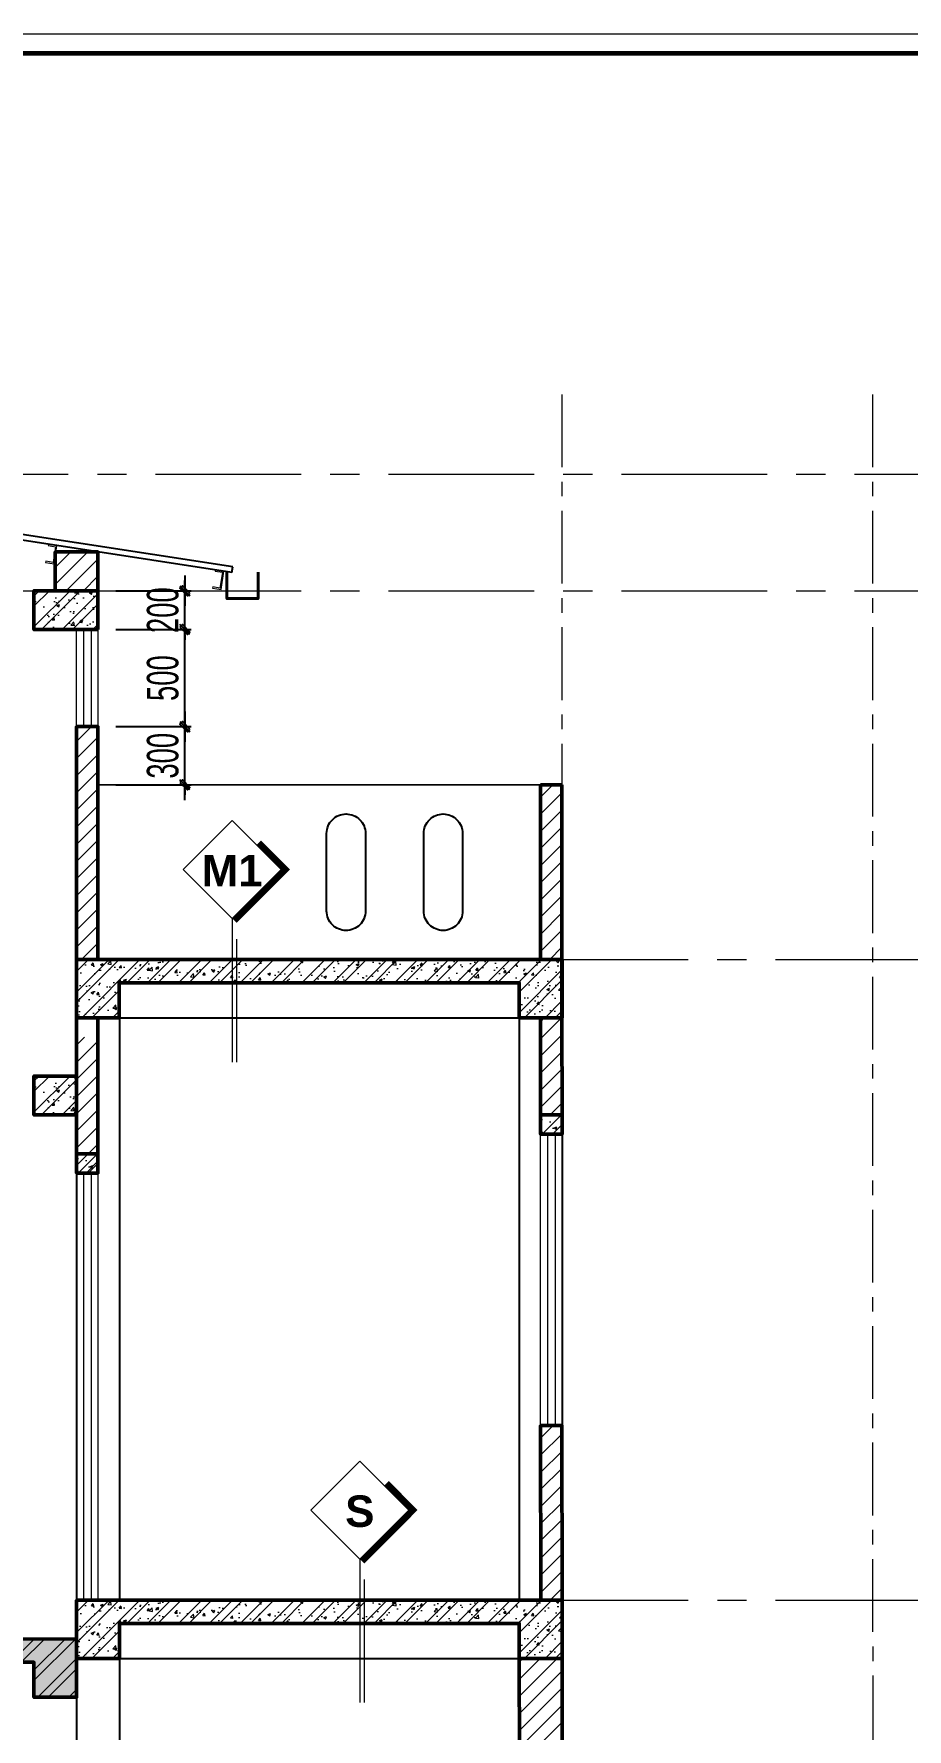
# Model space of a CAD drawing. Header units: millimetres. Extents: x 596422 to 1674380, y -367470 to 58862.
# Drawn here: x 1234196 to 1238693, y -25945 to -17213 of the extents above; entities that cross this region are included whole.
import ezdxf
from ezdxf.enums import TextEntityAlignment as Align

# ---------------------------------------------------------------- set-up
doc = ezdxf.new("R2010")
doc.units = ezdxf.units.MM
doc.header["$LTSCALE"] = 600
doc.header["$MEASUREMENT"] = 0
doc.linetypes.add('CENTER', pattern=[2, 1.25, -0.25, 0.25, -0.25])
doc.linetypes.add('CENTERX2', pattern=[4, 2.5, -0.5, 0.5, -0.5])
doc.layers.get('0').update_dxf_attribs({"lineweight": 0})
doc.layers.get('Defpoints').update_dxf_attribs({"lineweight": 0})
for name, color, linetype, lineweight in [('EG Dim', 8, 'Continuous', 18), ('LC Hatch', 252, 'Continuous', 9), ('LC Net dam2', 6, 'Continuous', 40), ('LC Net thay', 7, 'Continuous', 25), ('NET KY HIEU', 31, 'Continuous', 20), ('NET THEP', 1, 'Continuous', 20), ('NETTHAY', 253, 'Continuous', 25), ('truc', 76, 'CENTER', 9), ('VAT DUNG TV', 253, 'Continuous', 9), ('wall', 30, 'Continuous', 50)]:
    doc.layers.add(name, color=color, linetype=linetype, lineweight=lineweight)
doc.layers.add('Khungten_LCDI', color=7, linetype='Continuous')
doc.layers.add('Kichthuoc', color=9, linetype='Continuous')
doc.styles.add('CHU TO', font='VHARIALB.TTF')
doc.styles.add('HOATBIF', font='hoatbif.shx', dxfattribs={"width": 0.65})
doc.styles.add('Khungten', font='VHAVAN.TTF', dxfattribs={"width": 0.9, "height": 5000})
doc.styles.add('Title', font='VHAVAN.TTF', dxfattribs={"width": 0.8})
doc.dimstyles.new('1-100', dxfattribs={"dimscale": 300, "dimtxt": 1.2, "dimasz": 0.25, "dimexe": 0.5, "dimexo": 0, "dimgap": 0.3, "dimtad": 1, "dimdec": 0, "dimzin": 0, "dimdsep": 46, "dimtxsty": 'HOATBIF', "dimblk1": 'DOT', "dimblk2": 'DOT', "dimsah": 1, "dimcen": -1, "dimdle": 1, "dimclrd": 256, "dimclre": 256, "dimclrt": 4, "dimadec": 3, "dimazin": 2, "dimtfac": 0.333333, "dimtdec": 0, "dimtix": 1, "dimtmove": 2, "dimatfit": 3, "dimldrblk": 'DOT', "dimfxl": 1, "dimtvp": 0.833333, "dimtolj": 1, "dimtzin": 0, "dimarcsym": 0})

# ---------------------------------------------------------------- blocks, each defined once
blk = doc.blocks.new('DOT')
at = {"layer": 'Kichthuoc'}
blk.add_line((-3, 0), (3, 0), dxfattribs=at)
at = {"layer": 'Kichthuoc', "color": 4}
blk.add_line((-1, -1), (1, 1), dxfattribs=at)
blk.add_lwpolyline([(0.5, 1), (-1, -0.5), (-0.5, -1), (1, 0.5)], close=True, dxfattribs=at)
blk = doc.blocks.new('*D1084')
at = {"layer": 'Defpoints', "color": 0, "transparency": 16777216}
for p in [(1234617.3, -20281.1), (1234973.9, -20281.1), (1234617.3, -20781.1)]:
    blk.add_point(p, dxfattribs=at)
at = {"layer": 'EG Dim', "lineweight": -2, "transparency": 16777216}
for p, q in [((1234617.3, -20281.1), (1235006.4, -20281.1)), ((1234973.9, -20755.1), (1234973.9, -20307.1)), ((1234617.3, -20781.1), (1235006.4, -20781.1))]:
    blk.add_line(p, q, dxfattribs=at)
at = {"layer": 'EG Dim', "lineweight": -2, "transparency": 16777216, "xscale": 26, "yscale": 26, "zscale": 26}
for p, rotation in [((1234973.9, -20281.1), 90), ((1234973.9, -20781.1), 270)]:
    blk.add_blockref('DOT', p, dxfattribs=dict(at, rotation=rotation))
at = {"layer": 'EG Dim', "color": 4, "transparency": 16777216, "insert": (1234860.2, -20531.1), "char_height": 162.5, "attachment_point": 5, "rotation": 90, "style": 'HOATBIF'}
blk.add_mtext('\\A1;500', dxfattribs=at)
blk = doc.blocks.new('_Dot')
at = {"color": 0, "linetype": 'ByBlock', "lineweight": -2}
blk.add_line((-0.5, 0), (-1, 0), dxfattribs=at)
at = {"color": 0, "linetype": 'ByBlock', "const_width": 0.5}
blk.add_lwpolyline([(-0.25, 0, 1), (0.25, 0, 1)], format="xyb", close=True, dxfattribs=at)
blk = doc.blocks.new('*D1085')
at = {"layer": 'Defpoints', "color": 0, "transparency": 16777216}
for p in [(1234617.3, -20081.1), (1234973.9, -20081.1), (1234617.3, -20281.1)]:
    blk.add_point(p, dxfattribs=at)
at = {"layer": 'EG Dim', "lineweight": -2, "transparency": 16777216}
for p, q in [((1234617.3, -20081.1), (1235006.4, -20081.1)), ((1234973.9, -20055.1), (1234973.9, -20029.1)), ((1234973.9, -20281.1), (1234973.9, -20081.1)), ((1234617.3, -20281.1), (1235006.4, -20281.1)), ((1234973.9, -20307.1), (1234973.9, -20333.1))]:
    blk.add_line(p, q, dxfattribs=at)
at = {"layer": 'EG Dim', "lineweight": -2, "transparency": 16777216, "xscale": 26, "yscale": 26, "zscale": 26}
for p, rotation in [((1234973.9, -20081.1), 270), ((1234973.9, -20281.1), 90)]:
    blk.add_blockref('DOT', p, dxfattribs=dict(at, rotation=rotation))
at = {"layer": 'EG Dim', "color": 4, "transparency": 16777216, "insert": (1234860.2, -20181.1), "char_height": 162.5, "attachment_point": 5, "rotation": 90, "style": 'HOATBIF'}
blk.add_mtext('\\A1;200', dxfattribs=at)
blk = doc.blocks.new('LCDI-new')
at = {"layer": 'Defpoints', "lineweight": 0}
blk.add_lwpolyline([(-1626044.71, 488105.01), (-1626044.71, 488402.01), (-1625624.71, 488402.01), (-1625624.71, 488105.01)], close=True, dxfattribs=at)
at = {"layer": 'Khungten_LCDI', "color": 5, "lineweight": 60}
blk.add_lwpolyline([(-1626032.71, 488107.01), (-1626032.71, 488400.01), (-1625626.71, 488400.01), (-1625626.71, 488107.01)], close=True, dxfattribs=at)
at = {"color": 2, "style": 'Title', "width": 1.824646}
for tag, p, p2 in [('TENBANVE1', (-1625663.58, 488164.65), (-1625629.32, 488164.65)), ('TENBANVE2', (-1625663.58, 488157.89), (-1625629.32, 488157.89))]:
    blk.add_attdef(tag, text='', height=2.5, dxfattribs=at).set_placement(p, p2, align=Align.FIT)
at = {"color": 7, "style": 'Khungten', "width": 0.8}
for tag, p in [('REVISION', (-1625637.72, 488146.05)), ('NGAYHT', (-1625637.25, 488137.42))]:
    blk.add_attdef(tag, text='', height=2, dxfattribs=at).set_placement(p, align=Align.CENTER)
at = {"color": 2, "style": 'Title', "width": 0.7}
blk.add_attdef('SOBANVE', text='', height=2.5, dxfattribs=at).set_placement((-1625637.09, 488114.55), align=Align.CENTER)
blk = doc.blocks.new('*U238')
at = {"layer": 'NET KY HIEU', "color": 1, "lineweight": -2, "ltscale": 600}
blk.add_line((30, -145), (30, -1009), dxfattribs=at)
blk.add_wipeout([(0, 688), (-344, 344), (0, 0), (344, 344)])
at = {"layer": 'NET KY HIEU', "color": 7, "lineweight": -2, "ltscale": 600}
blk.add_line((0, 0), (0, -1009), dxfattribs=at)
at = {"layer": 'NET KY HIEU', "color": 7, "linetype": 'Continuous', "lineweight": -2}
blk.add_lwpolyline([(0, 0), (344, 344), (0, 688), (-344, 344)], close=True, dxfattribs=at)
at = {"layer": 'NET KY HIEU', "linetype": 'Continuous', "lineweight": -2, "const_width": 44.2}
blk.add_lwpolyline([(16, -16), (375, 344), (188, 532)], dxfattribs=at)
at = {"layer": 'NET KY HIEU', "color": 4, "lineweight": -2, "style": 'CHU TO'}
blk.add_attdef('N1', text='', height=221, dxfattribs=at).set_placement((0, 336), align=Align.MIDDLE)
blk = doc.blocks.new('*D1039')
at = {"layer": 'Defpoints', "color": 0, "transparency": 16777216}
for p in [(1234617.3, -20781.1), (1234973.9, -20781.1), (1234617.3, -21081)]:
    blk.add_point(p, dxfattribs=at)
at = {"layer": 'EG Dim', "lineweight": -2, "transparency": 16777216}
for p, q in [((1234617.3, -20781.1), (1235006.4, -20781.1)), ((1234973.9, -20755.1), (1234973.9, -20729.1)), ((1234973.9, -21081), (1234973.9, -20781.1)), ((1234617.3, -21081), (1235006.4, -21081)), ((1234973.9, -21107), (1234973.9, -21133))]:
    blk.add_line(p, q, dxfattribs=at)
at = {"layer": 'EG Dim', "lineweight": -2, "transparency": 16777216, "xscale": 26, "yscale": 26, "zscale": 26}
for p, rotation in [((1234973.9, -20781.1), 270), ((1234973.9, -21081), 90)]:
    blk.add_blockref('DOT', p, dxfattribs=dict(at, rotation=rotation))
at = {"layer": 'EG Dim', "color": 4, "transparency": 16777216, "insert": (1234860.2, -20931.1), "char_height": 162.5, "attachment_point": 5, "rotation": 90, "style": 'HOATBIF'}
blk.add_mtext('\\A1;300', dxfattribs=at)

msp = doc.modelspace()

# ---------------------------------------------------------------- hatches: boundary and pattern name
at = {"layer": 'LC Hatch', "ltscale": 2}
h = msp.add_hatch(dxfattribs=at)
h.set_pattern_fill('ANSI31', color=256, scale=500, double=1)
h.set_pattern_definition([(45, (-409543.82, -209380.653), (-44.1941738, 44.1941738), [])])
h.paths.add_polyline_path([(1234525.9, -19881.1), (1234305.9, -19881.1), (1234305.9, -20081), (1234525.9, -20081.1)])
at = {"layer": 'LC Hatch'}
h = msp.add_hatch(dxfattribs=at)
h.set_pattern_fill('THEP', color=256, scale=300)
h.set_pattern_definition([(45, (520216.93, -16073.24), (-79.549513, 79.549513), []), (45, (520269.96, -16073.24), (-79.549513, 79.549513), [])])
h.paths.add_polyline_path([(1234526.1, -20281.1), (1234196.1, -20281.1), (1234195.9, -20081.1), (1234525.9, -20081.1)])
h = msp.add_hatch(dxfattribs=at)
h.set_pattern_fill('AR-CONC', color=256, scale=20)
h.set_pattern_definition([(50, (520216.93, -16073.24), (143.452037, -12.550427), [15, -165]), (355, (520216.93, -16073.24), (-27.750267, 150.438427), [12, -132]), (100.4514, (520228.88, -16074.28), (115.701876, 137.887908), [12.748038, -140.228422]), (46.1842, (520216.93, -16033.24), (213.44821, -33.103803), [22.5, -247.5]), (96.6356, (520234.72, -16036), (186.93254, 194.823574), [19.12206, -210.3426]), (351.1842, (520216.93, -16033.24), (186.93239, 194.82372), [18, -198]), (21, (520236.93, -16043.24), (119.38141, -80.523778), [15, -165]), (326, (520236.93, -16043.24), (48.663066, 145.03001), [12, -132]), (71.4514, (520246.88, -16049.95), (168.044526, 64.5061), [12.748038, -140.228422]), (37.5, (520216.93, -16073.237), (2.431971, 66.5787708), [0, -130.4, 0, -134, 0, -132.5]), (7.5, (520216.93, -16073.24), (52.6139075, 78.8823424), [0, -76.4, 0, -127.4, 0, -50.5]), (327.5, (520172.33, -16073.237), (106.7644872, -4.5109743), [0, -50, 0, -156, 0, -207]), (317.5, (520152.33, -16073.24), (116.637234, 20.020996), [0, -65, 0, -103.6, 0, -147])])
h.paths.add_polyline_path([(1234526.1, -20281.1), (1234196.1, -20281.1), (1234195.9, -20081.1), (1234525.9, -20081.1)])
at = {"layer": 'LC Hatch', "ltscale": 2}
h = msp.add_hatch(dxfattribs=at)
h.set_pattern_fill('ANSI31', color=256, scale=500, double=1)
h.set_pattern_definition([(45, (-409543.65, -213480.385), (-44.1941738, 44.1941738), [])])
h.paths.add_polyline_path([(1234416.1, -21981.1), (1234526, -21981.1), (1234526, -20781.1), (1234416, -20781.1)])
h = msp.add_hatch(dxfattribs=at)
h.set_pattern_fill('ANSI31', color=256, scale=500, double=1)
h.set_pattern_definition([(45, (-407153.76, -211380.466), (-44.1941738, 44.1941738), [])])
h.paths.add_polyline_path([(1236915.9, -21081.2), (1236805.9, -21081.2), (1236805.9, -21981.2), (1236915.9, -21981.2)])
at = {"layer": 'LC Hatch'}
h = msp.add_hatch(dxfattribs=at)
h.set_pattern_fill('AR-CONC', color=256, scale=20)
h.set_pattern_definition([(50, (0, 0), (143.452037, -12.550427), [15, -165]), (355, (0, 0), (-27.750267, 150.438427), [12, -132]), (100.4514, (11.95, -1.05), (115.701876, 137.887908), [12.748038, -140.228422]), (46.1842, (0, 40), (213.44821, -33.103803), [22.5, -247.5]), (96.6356, (17.79, 37.24), (186.93254, 194.823574), [19.122058, -210.3426]), (351.1842, (0, 40), (186.93239, 194.82372), [18, -198]), (21, (20, 30), (119.38141, -80.523778), [15, -165]), (326, (20, 30), (48.663066, 145.030009), [12, -132]), (71.4514, (29.95, 23.29), (168.044526, 64.5061), [12.748038, -140.228422]), (37.5, (0, 0), (2.431971, 66.5787708), [0, -130.4, 0, -134, 0, -132.5]), (7.5, (0, 0), (52.6139075, 78.8823424), [0, -76.4, 0, -127.4, 0, -50.5]), (327.5, (-44.6, 0), (106.7644872, -4.5109743), [0, -50, 0, -156, 0, -207]), (317.5, (-64.6, 0), (116.637234, 20.0209965), [0, -65, 0, -103.6, 0, -147])])
h.paths.add_polyline_path([(1236915.9, -21981.2), (1236916, -22101.1), (1236916, -22281.1), (1236696, -22281.1), (1236696, -22101.1), (1234636, -22101.1), (1234636, -22281.1), (1234416, -22281.1), (1234416, -21981.1)])
h = msp.add_hatch(dxfattribs=at)
h.set_pattern_fill('THEP', color=256, scale=300)
h.set_pattern_definition([(45, (0, 0), (-79.549513, 79.549513), []), (45, (53.03, 0), (-79.549513, 79.549513), [])])
h.paths.add_polyline_path([(1236915.9, -21981.2), (1236916, -22101.1), (1236916, -22281.1), (1236696, -22281.1), (1236696, -22101.1), (1234636, -22101.1), (1234636, -22281.1), (1234416, -22281.1), (1234416, -21981.1)])
at = {"layer": 'LC Hatch', "ltscale": 2}
h = msp.add_hatch(dxfattribs=at)
h.set_pattern_fill('ANSI31', color=256, scale=500, double=1)
h.set_pattern_definition([(45, (-407153.46, -214480.434), (-44.1941738, 44.1941738), [])])
h.paths.add_polyline_path([(1236806.2, -22781.2), (1236916.1, -22781.2), (1236916.1, -22281.2), (1236806.2, -22281.2)])
h = msp.add_hatch(dxfattribs=at)
h.set_pattern_fill('ANSI31', color=256, scale=500, double=1)
h.set_pattern_definition([(45, (-409543.596, -214780.37), (-44.1941738, 44.1941738), [])])
h.paths.add_polyline_path([(1234416.1, -23081.1), (1234526.1, -23081.1), (1234525.9, -22381.1), (1234416.1, -22381.1)])
at = {"layer": 'LC Hatch'}
h = msp.add_hatch(dxfattribs=at)
h.set_pattern_fill('THEP', color=256, scale=300)
h.set_pattern_definition([(45, (520216.93, -18573.24), (-79.549513, 79.549513), []), (45, (520269.96, -18573.24), (-79.549513, 79.549513), [])])
h.paths.add_polyline_path([(1234416.1, -22781.1), (1234196.1, -22781.1), (1234195.9, -22581.1), (1234416.1, -22581.1)])
h = msp.add_hatch(dxfattribs=at)
h.set_pattern_fill('AR-CONC', color=256, scale=20)
h.set_pattern_definition([(50, (520216.93, -18573.24), (143.452037, -12.550427), [15, -165]), (355, (520216.93, -18573.24), (-27.750267, 150.438427), [12, -132]), (100.4514, (520228.88, -18574.28), (115.701876, 137.887908), [12.748038, -140.228422]), (46.1842, (520216.93, -18533.24), (213.44821, -33.103803), [22.5, -247.5]), (96.6356, (520234.72, -18536), (186.93254, 194.823574), [19.12206, -210.3426]), (351.1842, (520216.93, -18533.24), (186.93239, 194.82372), [18, -198]), (21, (520236.93, -18543.24), (119.38141, -80.523778), [15, -165]), (326, (520236.93, -18543.24), (48.663066, 145.03001), [12, -132]), (71.4514, (520246.88, -18549.95), (168.044526, 64.5061), [12.748038, -140.228422]), (37.5, (520216.93, -18573.237), (2.431971, 66.5787708), [0, -130.4, 0, -134, 0, -132.5]), (7.5, (520216.93, -18573.24), (52.6139075, 78.8823424), [0, -76.4, 0, -127.4, 0, -50.5]), (327.5, (520172.33, -18573.237), (106.7644872, -4.5109743), [0, -50, 0, -156, 0, -207]), (317.5, (520152.33, -18573.24), (116.637234, 20.020996), [0, -65, 0, -103.6, 0, -147])])
h.paths.add_polyline_path([(1234416.1, -22781.1), (1234196.1, -22781.1), (1234195.9, -22581.1), (1234416.1, -22581.1)])
h = msp.add_hatch(dxfattribs=at)
h.set_pattern_fill('AR-CONC', color=256, scale=20)
h.set_pattern_definition([(50, (510337.85, 3499.97), (143.452037, -12.550427), [15, -165]), (355, (510337.85, 3499.97), (-27.750267, 150.438427), [12, -132]), (100.4514, (510349.8, 3498.92), (115.701876, 137.887908), [12.748038, -140.228422]), (46.1842, (510337.85, 3539.97), (213.44821, -33.103803), [22.5, -247.5]), (96.6356, (510355.64, 3537.2), (186.93254, 194.823574), [19.12206, -210.3426]), (351.1842, (510337.85, 3539.97), (186.93239, 194.82372), [18, -198]), (21, (510357.85, 3529.97), (119.38141, -80.523778), [15, -165]), (326, (510357.85, 3529.97), (48.663066, 145.03001), [12, -132]), (71.4514, (510367.8, 3523.26), (168.044526, 64.5061), [12.748038, -140.228422]), (37.5, (510337.85, 3499.97), (2.431971, 66.5787708), [0, -130.4, 0, -134, 0, -132.5]), (7.5, (510337.85, 3499.97), (52.6139075, 78.8823424), [0, -76.4, 0, -127.4, 0, -50.5]), (327.5, (510293.25, 3499.97), (106.7644872, -4.5109743), [0, -50, 0, -156, 0, -207]), (317.5, (510273.25, 3499.97), (116.637234, 20.020996), [0, -65, 0, -103.6, 0, -147])])
h.paths.add_polyline_path([(1236806.1, -22781.2), (1236806.1, -22831.2), (1236806.1, -22831.2), (1236806.1, -22881.2), (1236916.1, -22881.1), (1236916.1, -22781.1)])
h = msp.add_hatch(dxfattribs=at)
h.set_pattern_fill('THEP', color=256, scale=300)
h.set_pattern_definition([(45, (510337.85, 3499.97), (-79.549513, 79.549513), []), (45, (510390.88, 3499.97), (-79.549513, 79.549513), [])])
h.paths.add_polyline_path([(1236806.1, -22781.2), (1236806.1, -22831.2), (1236806.1, -22831.2), (1236806.1, -22881.2), (1236916.1, -22881.1), (1236916.1, -22781.1)])
h = msp.add_hatch(dxfattribs=at)
h.set_pattern_fill('AR-CONC', color=256, scale=20)
h.set_pattern_definition([(50, (507947.8, 3299.98), (143.452037, -12.550427), [15, -165]), (355, (507947.8, 3299.98), (-27.750267, 150.438427), [12, -132]), (100.4514, (507959.75, 3298.94), (115.701876, 137.887908), [12.748038, -140.228422]), (46.1842, (507947.8, 3339.98), (213.44821, -33.103803), [22.5, -247.5]), (96.6356, (507965.58, 3337.22), (186.93254, 194.823574), [19.12206, -210.3426]), (351.1842, (507947.8, 3339.98), (186.93239, 194.82372), [18, -198]), (21, (507967.8, 3329.98), (119.38141, -80.523778), [15, -165]), (326, (507967.8, 3329.98), (48.663066, 145.03001), [12, -132]), (71.4514, (507977.74, 3323.27), (168.044526, 64.5061), [12.748038, -140.228422]), (37.5, (507947.795, 3299.983), (2.431971, 66.5787708), [0, -130.4, 0, -134, 0, -132.5]), (7.5, (507947.795, 3299.98), (52.6139075, 78.8823424), [0, -76.4, 0, -127.4, 0, -50.5]), (327.5, (507903.195, 3299.983), (106.7644872, -4.5109743), [0, -50, 0, -156, 0, -207]), (317.5, (507883.195, 3299.98), (116.637234, 20.020996), [0, -65, 0, -103.6, 0, -147])])
h.paths.add_polyline_path([(1234416.1, -22981.1), (1234416.1, -23081.1), (1234526.1, -23081.1), (1234526.1, -22981.1)])
h = msp.add_hatch(dxfattribs=at)
h.set_pattern_fill('THEP', color=256, scale=300)
h.set_pattern_definition([(45, (507947.8, 3299.98), (-79.549513, 79.549513), []), (45, (508000.83, 3299.98), (-79.549513, 79.549513), [])])
h.paths.add_polyline_path([(1234416.1, -22981.1), (1234416.1, -23081.1), (1234526.1, -23081.1), (1234526.1, -22981.1)])
at = {"layer": 'LC Hatch', "ltscale": 2}
h = msp.add_hatch(dxfattribs=at)
h.set_pattern_fill('ANSI31', color=256, scale=500, double=1)
h.set_pattern_definition([(45, (-407153.52, -216980.39), (-44.1941738, 44.1941738), [])])
h.paths.add_polyline_path([(1236806.2, -25281.2), (1236916.1, -25281.2), (1236916.1, -24381.2), (1236806, -24381.2)])
at = {"layer": 'LC Hatch'}
h = msp.add_hatch(dxfattribs=at)
h.set_pattern_fill('AR-CONC', color=256, scale=20)
h.set_pattern_definition([(50, (515437.02, -18273.25), (143.452037, -12.550427), [15, -165]), (355, (515437.02, -18273.25), (-27.750267, 150.438427), [12, -132]), (100.4514, (515448.98, -18274.3), (115.701876, 137.887908), [12.748038, -140.228422]), (46.1842, (515437.02, -18233.25), (213.44821, -33.103803), [22.5, -247.5]), (96.6356, (515454.81, -18236), (186.93254, 194.823574), [19.12206, -210.3426]), (351.1842, (515437.02, -18233.25), (186.93239, 194.82372), [18, -198]), (21, (515457.02, -18243.25), (119.38141, -80.523778), [15, -165]), (326, (515457.02, -18243.25), (48.663066, 145.03001), [12, -132]), (71.4514, (515466.97, -18249.96), (168.044526, 64.5061), [12.748038, -140.228422]), (37.5, (515437.024, -18273.25), (2.431971, 66.5787708), [0, -130.4, 0, -134, 0, -132.5]), (7.5, (515437.024, -18273.25), (52.6139075, 78.8823424), [0, -76.4, 0, -127.4, 0, -50.5]), (327.5, (515392.424, -18273.25), (106.7644872, -4.5109743), [0, -50, 0, -156, 0, -207]), (317.5, (515372.42, -18273.25), (116.637234, 20.020996), [0, -65, 0, -103.6, 0, -147])])
h.paths.add_polyline_path([(1234416.1, -25481.1), (1230226.2, -25481.1), (1230226.2, -25781.1), (1230446.2, -25781.1), (1230446.2, -25601.1), (1234196.1, -25601.1), (1234196.1, -25781.1), (1234416.1, -25781.1)])
h = msp.add_hatch(dxfattribs=at)
h.set_pattern_fill('THEP', color=256, scale=300)
h.set_pattern_definition([(45, (515437.02, -18273.25), (-79.549513, 79.549513), []), (45, (515490.06, -18273.25), (-79.549513, 79.549513), [])])
h.paths.add_polyline_path([(1234416.1, -25481.1), (1230226.2, -25481.1), (1230226.2, -25781.1), (1230446.2, -25781.1), (1230446.2, -25601.1), (1234196.1, -25601.1), (1234196.1, -25781.1), (1234416.1, -25781.1)])
at = {"layer": 'LC Hatch', "ltscale": 2}
h = msp.add_hatch(dxfattribs=at)
h.set_pattern_fill('ANSI31', color=256, scale=500, double=1)
h.set_pattern_definition([(45, (-407263.415, -217780.42), (-44.1941738, 44.1941738), [])])
h.paths.add_polyline_path([(1236696.3, -26081.2), (1236916.1, -26081.2), (1236916.2, -25581.2), (1236696.3, -25581.2)])

# ---------------------------------------------------------------- linework, layer by layer
at = {"layer": 'LC Net dam2', "ltscale": 2}
msp.add_lwpolyline([(1235190.3, -19985.2), (1235190.3, -20121.1), (1235350.3, -20121.1), (1235350.3, -19985.2)], dxfattribs=at)
at = {"layer": 'LC Net thay'}
for p, q in [((1235220.4, -19957.2), (1231916, -19450.8)), ((1235215.8, -19986.9), (1231916.1, -19481.1)), ((1235215.8, -19986.9), (1235220.4, -19957.2)), ((1236915.9, -21081.4), (1234525.9, -21082.1)), ((1234636, -22281.1), (1236916.1, -22281.2)), ((1234636.1, -22281.1), (1234636.1, -25281.1)), ((1236696.2, -22281.1), (1236696.2, -25281.2)), ((1236916.1, -22281.2), (1236916.2, -25281.2)), ((1234416.1, -22781.1), (1234416.1, -25681.1)), ((1234636.1, -25581.1), (1234636.1, -28581.1)), ((1234636.1, -25581.1), (1236696.1, -25581.2)), ((1236696.2, -25581.1), (1236696.2, -28581.2)), ((1236916.2, -25581.2), (1236916.2, -28581.2)), ((1234416.1, -25781), (1234416.1, -28581.1))]:
    msp.add_line(p, q, dxfattribs=at)
at = {"layer": 'NET THEP'}
for points in [[(1234257.1, -19929.5), (1234256.1, -19936.1), (1234300.1, -19942.9), (1234314.6, -19848.7), (1234270.6, -19842), (1234269.5, -19848.6), (1234307, -19854.3), (1234294.6, -19935.3), (1234257.1, -19929.5)], [(1235117.1, -20061.3), (1235116.1, -20067.9), (1235160.1, -20074.7), (1235174.5, -19980.5), (1235130.5, -19973.8), (1235129.5, -19980.4), (1235166.9, -19986.1), (1235154.5, -20067.1), (1235117.1, -20061.3)]]:
    msp.add_lwpolyline(points, dxfattribs=at)
at = {"layer": 'NETTHAY'}
for points in [[(1235803.9, -21231.1), (1235803.9, -21231.1, -0.414214), (1235903.9, -21331.1), (1235903.9, -21731.1, -0.414214), (1235803.9, -21831.1), (1235803.9, -21831.1, -0.414214), (1235703.9, -21731.1), (1235703.9, -21331.1, -0.414214)], [(1236303.9, -21231.1), (1236303.9, -21231.1, -0.414214), (1236403.9, -21331.1), (1236403.9, -21731.1, -0.414214), (1236303.9, -21831.1), (1236303.9, -21831.1, -0.414214), (1236203.9, -21731.1), (1236203.9, -21331.1, -0.414214)]]:
    msp.add_lwpolyline(points, format="xyb", close=True, dxfattribs=at)
at = {"layer": 'truc', "ltscale": 0.5}
for p, q in [((1236915.8, -19069.4), (1236916.3, -29972.7)), ((1238515.8, -19069.4), (1238516.3, -29972.7))]:
    msp.add_line(p, q, dxfattribs=at)
at = {"layer": 'truc', "linetype": 'CENTERX2', "ltscale": 0.5}
for p, q in [((1227622.8, -19481.1), (1242122.9, -19481.1)), ((1227622.8, -20081.1), (1242122.9, -20081.1)), ((1234416, -21981.1), (1242122.9, -21981.1)), ((1234416.1, -25281.1), (1242122.9, -25281.1))]:
    msp.add_line(p, q, dxfattribs=at)
at = {"layer": 'VAT DUNG TV'}
for p, q in [((1234451, -20281.1), (1234451, -20781.1)), ((1234491, -20281.1), (1234491, -20781.1)), ((1236841, -22881.2), (1236841.1, -24381.2)), ((1236881, -22881.2), (1236881.1, -24381.2)), ((1234451, -23081.1), (1234451.1, -25281.1)), ((1234491, -23081.1), (1234491.1, -25281.1))]:
    msp.add_line(p, q, dxfattribs=at)
for points in [[(1234416, -20281.1), (1234526, -20281.1), (1234526, -20781.1), (1234416, -20781.1)], [(1236806.1, -22881.2), (1236916.1, -22881.2), (1236916.1, -24381.2), (1236806.1, -24381.2)], [(1234416.1, -23081.1), (1234526.1, -23081.1), (1234526.1, -25281.1), (1234416.1, -25281.1)]]:
    msp.add_lwpolyline(points, close=True, dxfattribs=at)
at = {"layer": 'wall'}
for p, q in [((1234416, -20781.1), (1234526, -20781.1)), ((1236805.9, -21081.2), (1236915.9, -21081.2)), ((1236916.1, -22281.2), (1236916.1, -21981.2)), ((1236806.1, -22881.2), (1236916.1, -22881.1)), ((1234416, -23081.1), (1234526.1, -23081.1))]:
    msp.add_line(p, q, dxfattribs=at)
for points in [[(1234525.9, -20081.1), (1234525.9, -19881.1), (1234305.9, -19881.1), (1234305.9, -20081.1)], [(1234526.1, -20281.1), (1234196.1, -20281.1), (1234196.1, -20081.1), (1234526.1, -20081.1)], [(1234416.1, -22781.1), (1234196.1, -22781.1), (1234196.1, -22581.1), (1234416.1, -22581.1)], [(1236916.1, -22831.1), (1236916.1, -22881.1), (1236806.1, -22881.2), (1236806.1, -22831.2), (1236806.1, -22831.2), (1236806.1, -22781.2), (1236916.1, -22781.1)], [(1234526.1, -23031.1), (1234526.1, -23081.1), (1234416.1, -23081.1), (1234416.1, -23031.1), (1234416.1, -23031.1), (1234416.1, -22981.1), (1234526.1, -22981.1)]]:
    msp.add_lwpolyline(points, close=True, dxfattribs=at)
for points in [[(1234526, -21981.1), (1234525.9, -20781.1), (1234416, -20781.1), (1234416.1, -21981.1)], [(1236805.9, -21081.2), (1236805.9, -21981.2), (1236915.9, -21981.2), (1236915.9, -21081.2)], [(1234526.1, -22981.1), (1234525.9, -22281.1), (1234416.1, -22281.1), (1234416.1, -22981.1)], [(1236916.1, -22781.1), (1236916, -22281.2), (1236806, -22281.2), (1236806.1, -22781.2)], [(1236916.2, -25281.2), (1236915.9, -24381.2), (1236806, -24381.2), (1236806.2, -25281.2)], [(1236916.3, -26081.2), (1236916.1, -25581.1), (1236696.1, -25581.1), (1236696.3, -26081.2)]]:
    msp.add_lwpolyline(points, dxfattribs=at)
at = {"layer": 'wall', "ltscale": 2}
for points in [[(1236915.9, -21981.2), (1236916, -22101.1), (1236916, -22281.1), (1236696, -22281.1), (1236696, -22101.1), (1234636, -22101.1), (1234636, -22281.1), (1234416, -22281.1), (1234416, -21981.1), (1236915.9, -21981.2)], [(1236916.1, -25581.1), (1236916.1, -25461.1), (1236916.1, -25281.1), (1234416.1, -25281.1), (1234416.1, -25581.1), (1234636.1, -25581.1), (1234636.1, -25401.1), (1236696.1, -25401.1), (1236696.1, -25581.1), (1236916.1, -25581.1), (1236916.1, -25581.1)], [(1236916.1, -25581.1), (1236916.1, -25581.1)]]:
    msp.add_lwpolyline(points, dxfattribs=at)
msp.add_lwpolyline([(1234416.1, -25481), (1230226.2, -25481.1), (1230226.2, -25781.1), (1230446.2, -25781.1), (1230446.2, -25601.1), (1234196.1, -25601), (1234196.1, -25781), (1234416.1, -25781)], close=True, dxfattribs=at)

# ---------------------------------------------------------------- block references
at = {"layer": 'Kichthuoc', "xscale": 50.00000000005321, "yscale": 50.00000000005321, "zscale": 50.00000000005321}
msp.add_blockref('LCDI-new', (82528204.8, -24437313), dxfattribs=at)

# ---------------------------------------------------------------- dimensions: what is measured, and where the dimension line sits
at = {"layer": 'EG Dim'}
for base, p1, p2, picture, middle in [((1234973.9, -20081.1), (1234617.3, -20281.1), (1234617.3, -20081.1), '*D1085', (1234860.2, -20181.1)), ((1234973.9, -20281.1), (1234617.3, -20781.1), (1234617.3, -20281.1), '*D1084', (1234860.2, -20531.1)), ((1234973.9, -20781.1), (1234617.3, -21081), (1234617.3, -20781.1), '*D1039', (1234860.2, -20931.1))]:
    dim = msp.add_linear_dim(base=base, p1=p1, p2=p2, angle=90, dimstyle='1-100', override={"dimscale": 65, "dimtxt": 2.5, "dimasz": 0.4, "dimgap": 0.5}, dxfattribs=at)
    dim.commit()
    dim.dimension.update_dxf_attribs({"geometry": picture, "text_midpoint": middle})

# ---------------------------------------------------------------- next in the draw order: block references
at = {"xscale": 0.7333333333604968, "yscale": 0.7333333333604968, "zscale": 0.7333333333604968}
for p, values in [((1235216.9, -21768.9), {'N1': 'm1'}), ((1235874.5, -25068.9), {'N1': 's'})]:
    msp.add_blockref('*U238', p, dxfattribs=at).add_auto_attribs(values)

# ---------------------------------------------------------------- next in the draw order: hatches: boundary and pattern name
at = {"layer": 'LC Hatch'}
h = msp.add_hatch(dxfattribs=at)
h.set_pattern_fill('AR-CONC', color=256, scale=20)
h.set_pattern_definition([(50, (-0.04, -3300), (143.452037, -12.550427), [15, -165]), (355, (-0.04, -3300), (-27.750267, 150.438427), [12, -132]), (100.4514, (11.91, -3301.05), (115.701876, 137.887908), [12.748038, -140.228422]), (46.1842, (-0.04, -3260), (213.44821, -33.103803), [22.5, -247.5]), (96.6356, (17.75, -3262.76), (186.93254, 194.823574), [19.122058, -210.3426]), (351.1842, (-0.04, -3260), (186.93239, 194.82372), [18, -198]), (21, (19.96, -3270), (119.38141, -80.523778), [15, -165]), (326, (19.96, -3270), (48.663066, 145.030009), [12, -132]), (71.4514, (29.91, -3276.71), (168.044526, 64.5061), [12.748038, -140.228422]), (37.5, (-0.04, -3300), (2.431971, 66.5787708), [0, -130.4, 0, -134, 0, -132.5]), (7.5, (-0.04, -3300), (52.6139075, 78.8823424), [0, -76.4, 0, -127.4, 0, -50.5]), (327.5, (-44.64, -3300), (106.7644872, -4.5109743), [0, -50, 0, -156, 0, -207]), (317.5, (-64.64, -3300), (116.637234, 20.0209965), [0, -65, 0, -103.6, 0, -147])])
h.paths.add_polyline_path([(1236915.9, -25281.2), (1236915.9, -25401.1), (1236915.9, -25581.1), (1236695.9, -25581.1), (1236695.9, -25401.1), (1234635.9, -25401.1), (1234635.9, -25581.1), (1234415.9, -25581.1), (1234415.9, -25281.1)])
h = msp.add_hatch(dxfattribs=at)
h.set_pattern_fill('THEP', color=256, scale=300)
h.set_pattern_definition([(45, (-0.04, -3300), (-79.549513, 79.549513), []), (45, (52.99, -3300), (-79.549513, 79.549513), [])])
h.paths.add_polyline_path([(1236915.9, -25281.2), (1236915.9, -25401.1), (1236915.9, -25581.1), (1236695.9, -25581.1), (1236695.9, -25401.1), (1234635.9, -25401.1), (1234635.9, -25581.1), (1234415.9, -25581.1), (1234415.9, -25281.1)])

doc.saveas('drawing.dxf')
